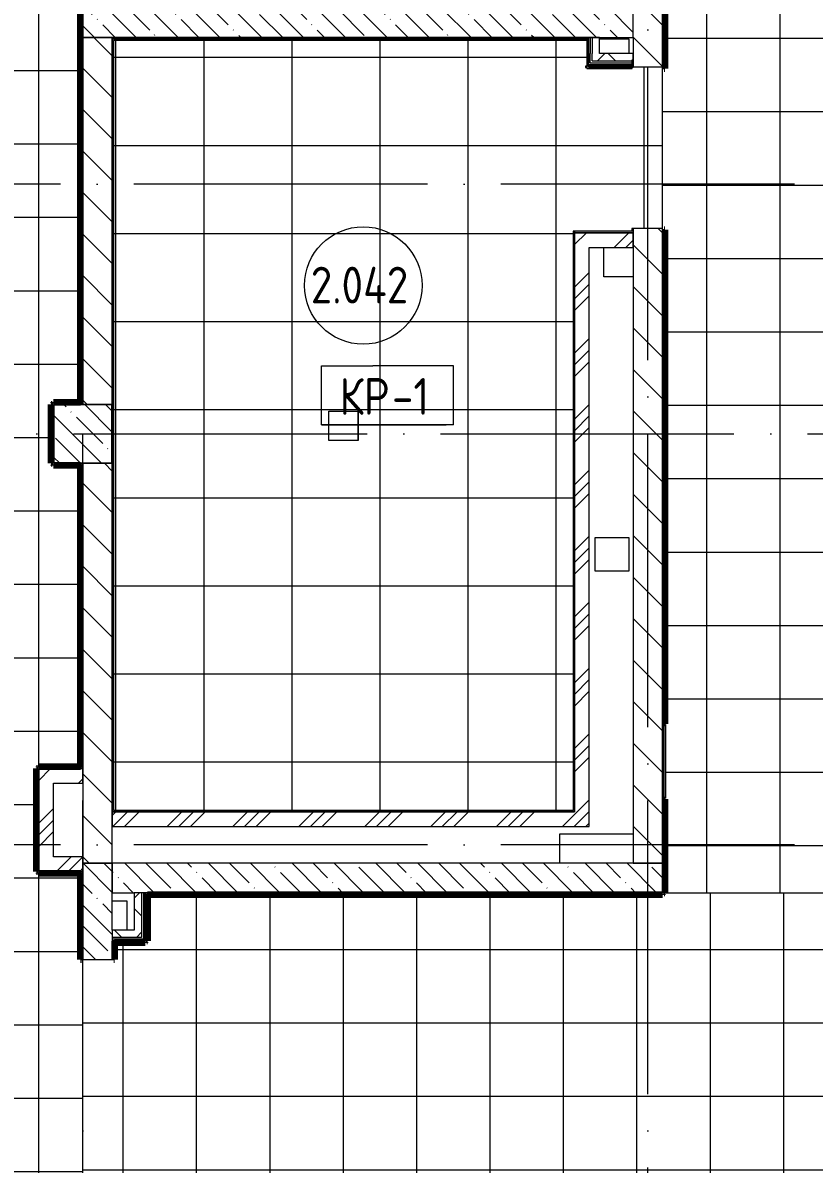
# Model space of a CAD drawing. Header units: millimetres. Extents: x 97 to 214665, y -4577 to 61202.
# Drawn here: x 193589 to 198981, y 10951 to 18725 of the extents above; entities that cross this region are included whole.
import ezdxf

# ---------------------------------------------------------------- set-up
doc = ezdxf.new("R2010")
doc.units = ezdxf.units.MM
doc.linetypes.add('ADSK_Линия сетки', pattern=[2500, 2000, -250, 0, -250])
for name, color, linetype, lineweight in [('A-AREA-____-IDEN', 2, 'Continuous', 20), ('A-FLOR-____-IDEN', 11, 'Continuous', 20), ('A-FLOR-____-OTLN', 192, 'Continuous', 9), ('A-FLOR-____-PATT', 8, 'Continuous', 9), ('A-WALL-____-MCUT', 113, 'Continuous', 9), ('A-WALL-____-PATT', 111, 'Continuous', 9), ('A-WALL-FNSH-MCUT', 113, 'Continuous', 9), ('I-WALL-____-OTLN', 2, 'Continuous', 9), ('S-COLS-____-MCUT', 52, 'Continuous', 9), ('S-COLS-____-OTLN', 52, 'Continuous', 9), ('S-GRID-____-OTLN', 1, 'Continuous', 9)]:
    doc.layers.add(name, color=color, linetype=linetype, lineweight=lineweight)
doc.styles.add('GOST Common', font='GOST_Common.ttf', dxfattribs={"width": 0.9, "height": 250})
pattern_1 = [(135, (0, 0), (-141.42136, -141.42136), [])]
pattern_2 = [(135, (0, 0), (-142.5612, -142.5612), []), (135, (142.56, 0), (-142.5612, -142.5612), [252.016, -50.403, 3.353, -47.05])]
pattern_3 = [(45, (0, 0), (-224.5064, 224.5064), []), (45, (79.38, 0), (0, 449.0128), []), (45, (-79.38, 0), (0, 449.0128), [])]
pattern_4 = [(45, (0, 0), (-141.42136, 141.42136), []), (135, (0, 0), (-141.42136, -141.42136), [])]

# ---------------------------------------------------------------- blocks, each defined once
blk = doc.blocks.new('0083_СОШ675_АР_R22_rvt-1-О_АИ_ПП_4_200_Целиком')
at = {"layer": 'A-WALL-____-PATT', "lineweight": 5}
h = blk.add_hatch(dxfattribs=at)
h.set_pattern_fill('FP_8', color=10, style=0, pattern_type=2)
h.set_pattern_definition(pattern_1)
h.paths.add_polyline_path([(140450, 13000), (140450, 17325), (140250, 17325), (140250, 13000)])
h.paths.add_polyline_path([(140450, 18425), (140450, 20014), (140250, 20014), (140250, 18425), (140307, 18425)])
h.paths.add_polyline_path([(140450, 21114), (140450, 22114.2), (140250, 22114.2), (140250, 21114), (140307, 21114)])
h.paths.add_polyline_path([(140450, 23214.2), (140450, 24640), (140250, 24640), (140250, 23214.2), (140307, 23214.2)])
h = blk.add_hatch(dxfattribs=at)
h.set_pattern_fill('FP_31', color=10, style=0, pattern_type=2)
h.set_pattern_definition(pattern_2)
h.paths.add_polyline_path([(140250, 18625), (140250, 18825), (136500, 18825), (136500, 18625), (139823.9, 18625)])
h = blk.add_hatch(dxfattribs=at)
h.set_pattern_fill('FP_8', color=10, style=0, pattern_type=2)
h.set_pattern_definition(pattern_1)
h.paths.add_polyline_path([(136700, 13000), (136700, 15725), (136500, 15725), (136500, 13000)])
h.paths.add_polyline_path([(136700, 16125), (136700, 18625), (136500, 18625), (136500, 16125)])
h = blk.add_hatch(dxfattribs=at)
h.set_pattern_fill('FP_20', color=252, style=0, pattern_type=2)
h.set_pattern_definition(pattern_4)
h.paths.add_polyline_path([(140250, 18465), (140250, 18515), (139969.5, 18515), (139969.5, 18465)])
h = blk.add_hatch(dxfattribs=at)
h.set_pattern_fill('FP_15', color=10, style=0, pattern_type=2)
h.set_pattern_definition(pattern_3)
h.paths.add_polyline_path([(140250, 17195), (140250, 17295), (139855, 17295), (139855, 17290), (139850, 17290), (139850, 17195), (139950, 17195)])
h = blk.add_hatch(dxfattribs=at)
h.set_pattern_fill('FP_15', color=10, style=0, pattern_type=2)
h.set_pattern_definition(pattern_3)
h.paths.add_polyline_path([(139950, 13250), (139950, 17195), (139850, 17195), (139850, 13250)])
h = blk.add_hatch(dxfattribs=at)
h.set_pattern_fill('FP_15', color=10, style=0, pattern_type=2)
h.set_pattern_definition(pattern_3)
h.paths.add_polyline_path([(136300, 13045), (136300, 13645), (136200, 13645), (136200, 13045)])
h = blk.add_hatch(dxfattribs=at)
h.set_pattern_fill('FP_15', color=10, style=0, pattern_type=2)
h.set_pattern_definition(pattern_3)
h.paths.add_polyline_path([(136500.1, 13545), (136500.1, 13645), (136300, 13645), (136300, 13545), (136441.6, 13545)])
h = blk.add_hatch(dxfattribs=at)
h.set_pattern_fill('FP_15', color=10, style=0, pattern_type=2)
h.set_pattern_definition(pattern_3)
h.paths.add_polyline_path([(139850, 13250), (139850, 13350), (136700, 13350), (136700, 13250), (137408, 13250)])
h = blk.add_hatch(dxfattribs=at)
h.set_pattern_fill('FP_15', color=10, style=0, pattern_type=2)
h.set_pattern_definition(pattern_3)
h.paths.add_polyline_path([(136500.1, 12945), (136500.1, 13045), (136200, 13045), (136200, 12945), (136441.6, 12945)])
h = blk.add_hatch(dxfattribs=at)
h.set_pattern_fill('FP_31', color=10, style=0, pattern_type=2)
h.set_pattern_definition(pattern_2)
h.paths.add_polyline_path([(136500, 12345), (136700, 12345), (136700, 13000), (136500, 13000), (136500, 12919.8)])
h = blk.add_hatch(dxfattribs=at)
h.set_pattern_fill('FP_31', color=10, style=0, pattern_type=2)
h.set_pattern_definition(pattern_2)
h.paths.add_polyline_path([(140450, 12800), (140450, 13000), (136700, 13000), (136700, 12800), (137408, 12800)])
h = blk.add_hatch(dxfattribs=at)
h.set_pattern_fill('FP_20', color=252, style=0, pattern_type=2)
h.set_pattern_definition(pattern_4)
h.paths.add_polyline_path([(136900, 12495), (136900, 12800), (136850, 12800), (136850, 12495)])
h = blk.add_hatch(dxfattribs=at)
h.set_pattern_fill('FP_20', color=252, style=0, pattern_type=2)
h.set_pattern_definition(pattern_4)
h.paths.add_polyline_path([(136850, 12495), (136850, 12545), (136700, 12545), (136700, 12495)])
at = {"layer": 'S-COLS-____-OTLN', "lineweight": 5}
h = blk.add_hatch(dxfattribs=at)
h.set_pattern_fill('FP_31', color=256, style=0, pattern_type=2)
h.set_pattern_definition(pattern_2)
h.paths.add_polyline_path([(136500, 15725), (136700, 15725), (136700, 16125), (136300, 16125), (136300, 15725)])
at = {"layer": 'A-FLOR-____-OTLN', "color": 90}
for p, q in [((140020, 18515), (140020, 18615)), ((140020, 18615), (140220, 18615)), ((140220, 18615), (140220, 18515)), ((140050, 16995), (140050, 17195)), ((140250, 16995), (140050, 16995)), ((138175, 16079.1), (138374, 16079.1)), ((138374, 16079.1), (138374, 15880)), ((139990, 14990), (139990, 15220)), ((139990, 15220), (140220, 15220)), ((140220, 15220), (140220, 14990)), ((140220, 14990), (139990, 14990)), ((136300.1, 13045), (136300.1, 13545)), ((139750, 13000), (139750, 13200)), ((139750, 13200), (140250, 13200)), ((136700, 12745.1), (136800, 12745.1)), ((136800, 12745.1), (136800, 12545.1)), ((136800, 12545.1), (136700, 12545.1))]:
    blk.add_line(p, q, dxfattribs=at)
at = {"layer": 'A-WALL-____-MCUT', "color": 50, "lineweight": 13}
for p, q in [((140450, 18425), (140450, 20014)), ((136500, 18825), (136500, 18625)), ((136700, 18625), (136500, 18625)), ((136500, 18625), (136500, 16125)), ((136500, 18625), (140250, 18625)), ((136700, 16125), (136700, 18625)), ((140019.5, 18625), (139969.5, 18625)), ((139969.5, 18625), (139969.5, 18515)), ((140019.5, 18515), (140019.5, 18625)), ((140250, 18625), (140250, 18425)), ((139969.5, 18465), (139969.5, 18515)), ((140250, 18515), (140019.5, 18515)), ((140250, 18465), (140250, 18515)), ((139969.5, 18465), (140250, 18465)), ((140250, 18425), (140450, 18425)), ((139850, 17290), (139850, 17195)), ((140250, 17295), (139855, 17295)), ((140250, 17325), (140250, 13000)), ((140450, 17325), (140250, 17325)), ((140250, 17195), (140250, 17295)), ((140450, 13000), (140450, 17325)), ((139850, 17195), (139850, 13350)), ((139950, 13250), (139950, 17195)), ((139950, 17195), (140250, 17195)), ((136500, 15725), (136500, 13000)), ((136700, 13000), (136700, 15725)), ((136300, 13645), (136200, 13645)), ((136200, 13645), (136200, 13045)), ((136500.1, 13645), (136300, 13645)), ((136500.1, 13545), (136500.1, 13645)), ((136300, 13045), (136300, 13545)), ((136300, 13545), (136500.1, 13545)), ((139850, 13350), (136700, 13350)), ((136700, 13350), (136700, 13250)), ((136700, 13250), (139850, 13250)), ((139850, 13250), (139950, 13250)), ((136200, 13045), (136200, 12945)), ((136500.1, 13045), (136300, 13045)), ((136500, 13000), (136700, 13000)), ((136700, 13000), (136500, 13000)), ((136500, 13000), (136500, 12345)), ((136500.1, 12945), (136500.1, 13045)), ((136700, 12545), (136700, 13000)), ((140450, 13000), (136700, 13000)), ((136700, 13000), (136700, 12800)), ((140250, 13000), (140450, 13000)), ((140450, 12800), (140450, 13000)), ((136200, 12945), (136500.1, 12945)), ((136700, 12800), (136850, 12800)), ((136850, 12800), (136850, 12545)), ((136912.5, 12800), (136900, 12800)), ((136900, 12800), (136900, 12495)), ((136925, 12800), (136912.5, 12800)), ((136925, 12800), (140450, 12800)), ((136850, 12545), (136700, 12545)), ((136850, 12495), (136700, 12495)), ((136700, 12495), (136700, 12482.5)), ((136700, 12482.5), (136700, 12470)), ((136700, 12345), (136700, 12470)), ((136900, 12495), (136850, 12495)), ((136500, 12345), (136700, 12345))]:
    blk.add_line(p, q, dxfattribs=at)
at = {"layer": 'A-WALL-____-MCUT', "color": 10, "lineweight": 5}
for p, q in [((140250, 18625), (140250, 18825)), ((139957, 18625), (139957, 18515)), ((139957, 18465), (139957, 18515)), ((139957, 18452.5), (139957, 18465)), ((139957, 18452.5), (140250, 18452.5)), ((136500, 16125), (136700, 16125)), ((136700, 15725), (136500, 15725)), ((136900, 12800), (136850, 12800)), ((136912.5, 12800), (136912.5, 12482.5)), ((136700, 12545), (136700, 12495)), ((136850, 12482.5), (136700, 12482.5)), ((136900, 12482.5), (136850, 12482.5)), ((136912.5, 12482.5), (136900, 12482.5))]:
    blk.add_line(p, q, dxfattribs=at)
at = {"layer": 'A-WALL-____-MCUT', "color": 130, "lineweight": 25}
for p, q in [((139944.5, 18440), (139944.5, 18425)), ((139944.5, 18440), (140250, 18440)), ((140250, 18425), (140250, 18440)), ((139944.5, 18425), (140250, 18425))]:
    blk.add_line(p, q, dxfattribs=at)
at = {"layer": 'A-WALL-FNSH-MCUT', "color": 90}
for p, q in [((139957, 18625), (139944.5, 18625)), ((139944.5, 18625), (139944.5, 18615)), ((139944.5, 18605), (139944.5, 18515)), ((139969.5, 18625), (139957, 18625)), ((139944.5, 18515), (139944.5, 18465)), ((139944.5, 18465), (139944.5, 18452.5)), ((139944.5, 18452.5), (139944.5, 18440)), ((140250, 18452.5), (140250, 18465)), ((140250, 18440), (140250, 18452.5)), ((136925, 12470), (136925, 12800)), ((136700, 12470), (136850, 12470)), ((136850, 12470), (136900, 12470)), ((136900, 12470), (136912.5, 12470)), ((136912.5, 12470), (136925, 12470))]:
    blk.add_line(p, q, dxfattribs=at)
at = {"layer": 'S-COLS-____-MCUT', "color": 130, "lineweight": 25}
for p, q in [((136500, 16125), (136300, 16125)), ((136300, 16125), (136300, 15725)), ((136700, 15725), (136700, 16125)), ((136300, 15725), (136500, 15725))]:
    blk.add_line(p, q, dxfattribs=at)
at = {"layer": 'S-COLS-____-OTLN', "color": 90}
for p, q in [((136700, 16125), (136500, 16125)), ((136500, 15725), (136700, 15725))]:
    blk.add_line(p, q, dxfattribs=at)
blk = doc.blocks.new('BSC_Колонна _Прямоугольная - ПР-1_Профиль торцевой для плитки-3477160-О_АИ_ПП_4_200_Целиком')
at = {"layer": 'S-COLS-____-MCUT'}
for p, q in [((5, 5), (-5, 5)), ((-5, 5), (-5, -5)), ((5, -5), (5, 5)), ((-5, -5), (5, -5))]:
    blk.add_line(p, q, dxfattribs=at)
blk = doc.blocks.new('ADSK_Марка_Перекрытие - Типоразмер_ADSK_Марка-158127-О_АИ_ПП_4_200_Целиком')
at = {"layer": 'A-FLOR-____-IDEN'}
for p, q in [((-4.5, 4), (-1, 4)), ((-4.5, 0), (-4.5, 4)), ((4.5, 4), (-1, 4)), ((4.5, 0), (4.5, 4)), ((4.5, 0), (-4.5, 0)), ((-4.5, 0), (4, 0))]:
    blk.add_line(p, q, dxfattribs=at)
blk = doc.blocks.new('ADSK_Марка_Помещение_ОдноЗначение - Номер-159740-О_АИ_ПП_4_200_Целиком')
at = {"layer": 'A-AREA-____-IDEN'}
blk.add_circle((0, 0), 4, dxfattribs=at)

msp = doc.modelspace()

# ---------------------------------------------------------------- hatches: boundary and pattern name
at = {"layer": 'A-FLOR-____-PATT'}
h = msp.add_hatch(dxfattribs=at)
h.set_pattern_fill('FP_209', color=256, style=0, pattern_type=2)
h.set_pattern_definition([(0, (178198.1, 22900), (0, 500), []), (90, (178198.1, 22900), (-500, 3e-14), [])])
h.paths.add_polyline_path([(193298.098584, 10225), (193298.115584, 10225.000586), (192973.37606, 10225)])
h.paths.add_polyline_path([(185898.062836, 10225), (185898.115584, 10225.000586), (183309.843938, 10225)])
h.paths.add_polyline_path([(179289.177231, 10225), (179289.177231, 10434.956298), (178498.114412, 10434.956298), (178498.114412, 10424.999417), (178898.09249, 10424.999414), (178898.114412, 10431.956298), (179286.177231, 10431.956298), (179286.185272, 10225)])
h.paths.add_polyline_path([(179304.177231, 10225), (182198.115584, 10225), (182198.115584, 10240), (182533.478808, 10240), (182533.478808, 10429.898442), (182538.478808, 10429.898442), (182538.478808, 10434.999414), (182548.478808, 10434.999414), (182549.224522, 10439.999414), (182948.478808, 10439.999414), (182948.478808, 10434.999414), (182958.478808, 10434.999414), (182958.478808, 10424.999414), (182963.478808, 10424.999414), (182963.478808, 10240.000586), (189783.478808, 10240.000586), (189783.478808, 10429.898442), (189788.478808, 10429.898442), (189788.478808, 10435.000586), (189798.478808, 10435.000586), (189799.22461, 10440.000586), (190198.478808, 10440.000586), (190198.478808, 10435.000586), (190208.478808, 10435.000586), (190208.478808, 10429.898442), (190213.478808, 10429.898442), (190213.478808, 10240.000586), (193583.170911, 10240.000586), (193583.170911, 10429.898442), (193588.170911, 10429.898442), (193588.170911, 10435.000586), (193598.170911, 10435.000586), (193598.170911, 10440.000586), (193983.170911, 10440.000586), (193983.170911, 10645), (193998.09249, 10645), (193998.09249, 12345), (193983.170911, 12345), (193983.170911, 12930.000586), (193698.114412, 12930.000586), (193697.736004, 12935.000586), (193688.114412, 12935.000586), (193688.114412, 12945.000586), (193683.114412, 12945.000586), (193683.114412, 13645.000586), (193688.114412, 13645.000586), (193688.114412, 13655.000586), (193698.114412, 13655.000586), (193698.835408, 13660.000586), (193983.114412, 13660.000586), (193983.114412, 15710), (193798.114412, 15710), (193797.611854, 15715), (193788.114412, 15715), (193788.114412, 15724.999414), (193783.114412, 15724.999414), (193783.114412, 16124.999414), (193788.114412, 16125), (193788.114412, 16135), (193798.114412, 16135), (193799.127127, 16140), (193983.114412, 16140), (193983.114412, 19010), (193798.114412, 19010), (193798.09249, 19015), (193788.114412, 19015), (193788.114412, 19024.999998), (193783.114412, 19024.999998), (193783.114412, 19424.999414), (193788.114412, 19425), (193788.114412, 19435), (193798.114412, 19435), (193799.0926, 19440), (193983.114412, 19440), (193983.114412, 22410), (193798.114412, 22410), (193798.09249, 22415), (193788.114412, 22415), (193788.114412, 22425), (193783.114412, 22425), (193783.114412, 22690), (192653.114412, 22690), (192653.114412, 22415.999414), (192648.114412, 22415.999414), (192648.114412, 22405.999414), (192638.114412, 22405.999414), (192638.114412, 22400.999414), (190013.114412, 22400.999414), (190013.114412, 22360.499414), (189998.114412, 22360.499414), (189998.114412, 19480.499414), (190013.114412, 19480.499414), (190013.114412, 19439.999414), (190198.09249, 19439.999414), (190198.114412, 19434.999414), (190208.09249, 19434.999414), (190208.09249, 19424.999414), (190213.09249, 19424.999416), (190213.09249, 19024.999416), (190208.09249, 19024.999416), (190208.09249, 19014.999414), (190198.09249, 19014.999414), (190197.058121, 19009.999414), (190013.09249, 19009.999414), (190013.09249, 19014.999414), (189998.114412, 19014.999414), (189998.804032, 16135), (190063.09249, 16135), (190063.09249, 16139.999414), (190198.09249, 16139.999414), (190198.114412, 16134.999414), (190208.09249, 16134.999414), (190208.09249, 16124.999414), (190213.09249, 16124.999414), (190213.09249, 15724.999414), (190208.09249, 15724.999414), (190208.09249, 15714.999414), (190198.09249, 15714.999414), (190196.960415, 15709.999414), (189798.09249, 15709.999414), (189798.09249, 15714.999414), (189788.09249, 15714.999414), (189788.09249, 15724.999414), (189783.09249, 15724.999414), (189783.09249, 15910), (189788.09249, 15910), (189788.09249, 15925), (182958.09249, 15925), (182958.09249, 15860), (182963.09249, 15860), (182963.09249, 15724.999414), (182958.09249, 15724.999414), (182958.09249, 15714.999414), (182948.09249, 15714.999414), (182946.960415, 15709.999414), (182548.09249, 15709.999414), (182548.09249, 15714.999414), (182538.09249, 15714.999414), (182538.09249, 15724.999414), (182533.09249, 15724.999414), (182533.09249, 15910), (182538.09249, 15910), (182538.09249, 15925), (178908.09249, 15925), (178908.09249, 15860), (178913.09249, 15860), (178913.09249, 15724.999414), (178908.09249, 15724.999414), (178908.09249, 15714.999414), (178898.09249, 15714.999414), (178896.960477, 15709.999414), (178498.092552, 15709.999414), (178498.09249, 15714.999414), (178488.09249, 15714.999414), (178488.09249, 15724.999415), (178483.09249, 15724.999415), (178483.09249, 16124.999414), (178488.09249, 16124.999414), (178488.09249, 16134.999414), (178498.09249, 16134.999414), (178499.127086, 16139.999414), (178683.09249, 16139.999414), (178683.09249, 16134.999414), (178698.09249, 16134.999414), (178697.424681, 19014.999414), (178633.09249, 19014.999414), (178633.09249, 19009.999414), (178498.09249, 19009.999414), (178498.09249, 19014.999414), (178488.09249, 19014.999414), (178488.09249, 19024.999414), (178483.09249, 19025.888303), (178483.09249, 19424.999414), (178488.09249, 19425.894872), (178488.09249, 19435), (178498.09249, 19435), (178499.092639, 19440), (178683.09249, 19440), (178683.09249, 19435), (178698.09249, 19435), (178697.447711, 22415), (178633.09249, 22415), (178633.09249, 22410), (178498.09249, 22410), (178498.09249, 22415), (178488.09249, 22415), (178488.09249, 22425), (178483.09249, 22424.999414), (178483.09249, 22824.999414), (178488.09249, 22824.999414), (178488.09249, 22834.999414), (178498.09249, 22834.999414), (178498.114412, 22839.999414), (178898.09249, 22839.999414), (178898.114412, 22834.999414), (178908.09249, 22834.999414), (178908.09249, 22824.999414), (178913.09249, 22824.999414), (178913.09249, 22690), (178908.09249, 22690), (178908.09249, 22625), (182548.09249, 22625), (182548.09249, 22690), (182533.09249, 22690), (182533.09249, 22824.999414), (182538.09249, 22824.999414), (182538.09249, 22834.999414), (182548.09249, 22834.999414), (182548.114412, 22839.999414), (182948.09249, 22839.999414), (182948.114412, 22834.999414), (182958.09249, 22834.999414), (182958.09249, 22824.999414), (182963.09249, 22824.999414), (182963.09249, 22640), (182958.09249, 22640), (182958.09249, 22625), (189798.09249, 22625), (189798.09249, 22690), (189783.09249, 22690), (189783.09249, 22824.999414), (189788.09249, 22824.999414), (189788.09249, 22834.999414), (189798.09249, 22834.999414), (189798.114412, 22839.999414), (193983.114412, 22839.999414), (193983.114412, 24894.999414), (193998.114412, 24894.999414), (193998.114412, 27094.999414), (193983.114412, 27094.999414), (193983.114412, 28110.000984), (193798.09249, 28110.000984), (193798.09249, 28097.999812), (193693.09249, 28097.999812), (193693.09249, 27360.499812), (193653.09249, 27360.499812), (193653.09249, 28097.999812), (191938.09249, 28097.999812), (191938.09249, 27360.499812), (191898.09249, 27360.499812), (191898.09249, 28097.999812), (188448.09249, 28097.999812), (188448.09249, 28110.000984), (187948.09249, 28110.000984), (187948.09249, 28104.999812), (182463.09249, 28104.999812), (182463.09249, 28060.000984), (182470.114412, 28060.000984), (182470.114412, 27850.000984), (182465.114412, 27850.000984), (182465.114412, 27840.000984), (182455.114412, 27840.000984), (182455.114412, 27835.000984), (181941.09249, 27835.000984), (181941.09249, 27840.000984), (181931.09249, 27840.000984), (181931.09249, 27850.000984), (181926.09249, 27850.71925), (181926.09249, 28109.999414), (181931.09249, 28109.999414), (181931.09249, 28124.999414), (177521.09249, 28125), (177521.09249, 28109.999414), (176198.114412, 28109.999414), (176198.09249, 28114.999414), (176188.114412, 28114.999414), (176188.114412, 28124.999414), (176183.114412, 28124.999414), (176183.114412, 35559.999414), (175093.09249, 35559.999414), (175093.09249, 35574.999414), (172993.09249, 35575), (172993.09249, 35559.999414), (171348.09249, 35559.999414), (171348.114412, 32740), (171748.09249, 32740), (171748.114412, 32735), (171758.09249, 32735), (171758.09249, 32725), (171763.09249, 32725), (171763.09249, 32324.999414), (171758.09249, 32324.999414), (171758.09249, 32314.999414), (171748.09249, 32314.999414), (171748.09249, 32309.999414), (171348.09249, 32309.999414), (171349.179447, 28655), (172928.114412, 28655), (172928.114412, 28650), (172943.114412, 28650), (172943.114412, 27599.999414), (172928.114412, 27599.999414), (172928.114412, 27594.999414), (172935.614412, 27594.999414), (172935.614412, 27579.999414), (171348.09249, 27579.999414), (171348.114412, 22840), (171748.09249, 22840), (171748.114412, 22835), (171758.09249, 22835), (171758.09249, 22825), (171763.09249, 22824.999414), (171763.09249, 22424.999414), (171758.09249, 22424.999414), (171758.09249, 22414.999414), (171748.09249, 22414.999414), (171748.09249, 22409.999414), (171348.09249, 22409.999414), (171348.09249, 19439.999414), (171748.09249, 19439.999414), (171748.114412, 19434.999414), (171758.09249, 19434.999414), (171758.09249, 19424.999414), (171763.09249, 19424.110525), (171763.09249, 19024.999414), (171758.09249, 19024.999414), (171758.09249, 19014.999414), (171748.09249, 19014.999414), (171748.09249, 19009.999414), (171563.114998, 19009.999414), (171563.114998, 16139.999414), (171753.114998, 16139.999414), (171753.114998, 16134.999414), (171758.09249, 16134.999414), (171758.09249, 16124.999414), (171763.09249, 16124.999414), (171763.09249, 15724.999999), (171758.09249, 15724.999999), (171758.09249, 15715), (171748.09249, 15715), (171748.09249, 15710), (171563.114998, 15710), (171563.114998, 10440.000586), (171748.177231, 10440.000586), (171748.177231, 10424.999413), (171753.137506, 10425.000586), (171753.137506, 10429.962841), (171763.177231, 10429.962841), (171763.177231, 10240.000586), (175093.177231, 10240.000586), (175093.177231, 10427.956298), (175098.177231, 10427.956298), (175098.177231, 10442.956298), (175464.177231, 10442.956298), (175464.177231, 10437.956298), (175474.177231, 10437.956298), (175474.177231, 10427.956298), (175479.177231, 10427.956298), (175479.177231, 10240), (178483.114412, 10240), (178483.114412, 10434.956298), (178488.114412, 10434.956298), (178488.114412, 10449.956298), (182198.115584, 10449.956298), (182198.115584, 10434.956298), (179304.177231, 10434.675421), (179304.177231, 10225.125)])
h.paths.add_polyline_path([(175464.177231, 10225), (175464.177231, 10427.956298), (175108.177231, 10427.956298), (175108.177231, 10225.000586), (175111.177231, 10225.000586), (175111.177231, 10424.956298), (175461.177231, 10424.956298), (175461.177231, 10225)])
h.paths.add_polyline_path([(193602.753943, 10225.000586), (193602.753943, 10424.956298), (193598.170911, 10424.687136), (193598.170911, 10225.000586)])
h.paths.add_polyline_path([(190198.114412, 10225.000586), (190198.478808, 10225.022689), (190198.114412, 10235.000586)])
h.paths.add_polyline_path([(166186.092491, 19224.940333), (166189.092491, 19225), (166189.092491, 19462), (166186.092491, 19462), (166186.092491, 19225)])
h.paths.add_polyline_path([(166204.092491, 19239.940333), (170883.114412, 19239.940333), (170883.114412, 19429.940333), (170888.114412, 19429.940333), (170888.114412, 19434.999414), (170898.114412, 19434.999414), (170898.114412, 19439.999414), (171298.114412, 19439.999414), (171298.114412, 22110), (170498.114412, 22110), (170498.114412, 22115), (170488.114412, 22115), (170488.114412, 22125), (170483.114412, 22125.09375), (170483.114412, 22825), (170488.114412, 22825.474684), (170488.114412, 22835), (170498.114412, 22835), (170498.114412, 22840), (171298.114412, 22840), (171298.114412, 27579.999414), (170473.114705, 27579.999414), (170473.114705, 27594.999414), (170468.114705, 27594.999414), (170468.114705, 28655), (171298.114412, 28655), (171298.114412, 31979.999414), (170498.114412, 31979.999414), (170498.054711, 31984.999414), (170488.114412, 31984.999414), (170488.114412, 31994.999414), (170483.114412, 31995.625997), (170483.114412, 32725), (170488.114412, 32725), (170488.114412, 32735), (170498.114412, 32735), (170498.114412, 32740), (171298.114412, 32740), (171298.114412, 35559.999414), (165248.114412, 35559.999414), (165248.114412, 35574.999414), (163848.114412, 35575), (163848.114412, 35559.999414), (162413.114998, 35559.999414), (162413.114998, 34914.967838), (162398.114998, 34914.967838), (162398.114998, 33274.967838), (162413.114998, 33274.967838), (162413.114998, 32740), (162598.114412, 32740), (162598.114412, 32735), (162608.114412, 32735), (162608.114412, 32725), (162613.114412, 32724.999414), (162613.114412, 32324.999414), (162608.114412, 32324.582278), (162608.114412, 32314.999414), (162598.114412, 32314.999414), (162597.32491, 32309.999414), (162413.114998, 32309.999414), (162413.114998, 28539.999414), (162598.114412, 28539.999414), (162598.114998, 28534.999414), (162608.114998, 28534.999414), (162608.114998, 28524.999414), (162613.114998, 28524.999414), (162613.114998, 28125.059667), (162608.116504, 28124.999414), (162608.114998, 28115.059667), (162598.114998, 28115.059667), (162598.114412, 28110.059667), (162413.114998, 28110.059667), (162413.114998, 27280.059667), (163018.114998, 27280.059667), (163018.114998, 27275.059667), (163028.114998, 27275.059667), (163028.114998, 27265.059667), (163033.114998, 27265.059667), (163033.114998, 26105.059667), (163028.114998, 26105.059667), (163028.114998, 26095.059667), (163018.114998, 26095.059667), (163018.114998, 26090.059667), (162413.380753, 26090.059667), (162413.380753, 23215), (162605.114998, 23215), (162605.114998, 23210), (162615.114998, 23210), (162615.114998, 23200), (162620.114998, 23198.955668), (162620.114998, 22424.999414), (162615.114998, 22424.999414), (162615.114998, 22414.999414), (162605.114998, 22414.999414), (162605.114998, 22409.999414), (162413.114998, 22409.999414), (162413.114998, 19725), (162598.09249, 19725), (162598.09249, 19446.999414), (162953.114412, 19446.999414), (162953.114412, 19441.999414), (162968.114412, 19441.999414), (162968.114412, 19240), (165791.09249, 19240), (165791.09249, 19462), (165796.09249, 19462), (165796.09249, 19472), (165806.09249, 19472), (165806.09249, 19477), (166189.092491, 19477), (166189.092491, 19472), (166199.092491, 19472), (166199.092491, 19462), (166204.092491, 19462), (166204.092491, 19399.33127)])
h.paths.add_polyline_path([(190008.114412, 22415.999414), (190198.09249, 22415.999414), (190198.09249, 22424.999414), (189998.114412, 22424.999414), (189998.714346, 22415.999414)])
h.paths.add_polyline_path([(162598.114412, 22424.999414), (162605.114998, 22424.999414), (162605.114998, 22824.999414), (162598.114412, 22824.999414), (162598.114412, 22432)])
h.paths.add_polyline_path([(162398.346091, 23200), (162398.380753, 23200), (162398.114998, 23200)])
h = msp.add_hatch(dxfattribs=at)
h.set_pattern_fill('FP_216', color=256, style=0, pattern_type=2)
h.set_pattern_definition([(270, (205248.1, 13620), (500, 3e-14), []), (0, (205248.1, 13620), (0, 500), [])])
h.paths.add_polyline_path([(197963.114412, 12800.000586), (202533.114412, 12800.000586), (202533.114412, 18389.999414), (202548.114412, 18389.999414), (202548.114412, 19689.999414), (202533.114412, 19689.999414), (202533.114412, 20044.999414), (202548.114412, 20044.999414), (202548.114412, 21294.999414), (202533.114412, 21294.999414), (202533.114412, 22789.999414), (202548.114412, 22789.999414), (202547.927246, 24039.999414), (202533.114412, 24039.999414), (202533.09249, 24640), (197963.114412, 24640), (197963.114412, 23214.166393), (197948.114412, 23214.166393), (197948.114412, 23179.166194), (197748.114412, 23179.166194), (197748.114412, 22229.166194), (197948.114412, 22229.166194), (197948.114412, 22114.166393), (197963.114412, 22114.166393), (197963.114412, 21113.999463), (197948.114412, 21113.999393), (197948.114412, 20013.999393), (197963.114412, 20013.999393), (197963.114412, 18415.000586), (197948.114412, 18415.000586), (197948.114412, 17315.000586), (197963.114412, 17315.000586), (197963.114412, 13944.478657), (197968.114412, 13944.478657), (197968.114412, 13442.828657), (197963.114412, 13442.828657), (197963.114412, 13000)])
h = msp.add_hatch(dxfattribs=at)
h.set_pattern_fill('FP_176', color=256, style=0, pattern_type=2)
h.set_pattern_definition([(0, (196023.1, 16090), (0, 600), []), (90, (196023.1, 16090), (-600, 4e-14), [])])
h.paths.add_polyline_path([(197338.091904, 13360.000586), (197338.09249, 17304.988223), (197738.153329, 17304.988223), (197738.153329, 17325.000216), (197948.114412, 17325.000216), (197948.114412, 18425), (197740.114412, 18425), (197740.114412, 18415.000586), (197432.654765, 18415.000586), (197432.654765, 18420.000586), (197422.716001, 18420.000586), (197422.716001, 18430.000586), (197432.654765, 18430.000586), (197432.654765, 18605.000586), (194208.114412, 18605.000586), (194208.114412, 13360.000586), (194906.082484, 13360.000586)])
h.paths.add_polyline_path([(195673.09249, 15879.999414), (195673.09249, 16079.999414), (195873.09249, 16079.999414), (195873.09249, 15879.999414)])
h = msp.add_hatch(dxfattribs=at)
h.set_pattern_fill('FP_217', color=256, style=0, pattern_type=2)
h.set_pattern_definition([(0, (198273.1, 6412.5), (0, 500), []), (90, (198273.1, 6412.5), (-500, 3e-14), [])])
h.paths.add_polyline_path([(201670.554969, 40.000586), (202148.09249, 40.000586), (202148.09249, 225), (202153.09249, 225.000586), (202153.74067, 235.000586), (202163.09249, 235.000586), (202163.09249, 240.000586), (202533.09249, 240.000586), (202533.09249, 774.999), (202548.09249, 774.999185), (202548.09249, 11825), (202533.09249, 11825), (202533.09249, 12800), (197958.114412, 12800), (197958.114412, 12790.000586), (197948.114412, 12790.000586), (197948.114412, 12785.000586), (194438.114412, 12785.000586), (194438.114412, 12472.869184), (194433.114412, 12472.869184), (194433.114412, 12462.869184), (194423.114412, 12462.869184), (194422.905878, 12457.869184), (194213.114412, 12457.869184), (194213.114412, 12345), (193998.09249, 12344.983559), (193998.170911, 10645), (194213.114412, 10645), (194213.114412, 10440.001172), (197948.114412, 10440.001172), (197948.114412, 10435.001172), (197958.114412, 10435.001172), (197958.114412, 10425.001172), (197963.114412, 10424.940931), (197963.114412, 8750), (197748.114412, 8749.741161), (197748.114412, 7110), (197963.114412, 7110), (197963.114412, 240.000586), (198353.09249, 240.000586), (198353.09249, 235.000586), (198363.09249, 235.000586), (198363.09249, 225.000586), (198368.09249, 225), (198368.09249, 40.000586), (200704.201756, 40.000586)])
h.paths.add_polyline_path([(202538.09249, 3274.999), (202533.09249, 3274.999448), (202533.09249, 9325), (202548.09249, 9325), (202548.09249, 3274.999448)])
at = {"layer": 'A-WALL-____-PATT'}
h = msp.add_hatch(color=7, dxfattribs=at)
h.paths.add_polyline_path([(197958.114412, 12800.000586), (197958.114412, 13437.828657), (197953.114412, 13437.828657), (197953.114412, 13447.828657), (197958.114412, 13447.828657), (197958.114412, 13939.478657), (197953.114412, 13939.478657), (197953.114412, 13949.478657), (197958.114412, 13949.478657), (197958.114412, 17315.000586), (197948.114412, 17315.000586), (197948.114412, 12800.000586), (197953.114412, 12800.000586)])
h.paths.add_polyline_path([(197958.114412, 18415.000586), (197958.114412, 19813.999393), (197948.114412, 19813.999393), (197948.114412, 18415.000586)])
for points in [[(193998.114412, 16125), (193998.114412, 19015), (193988.114412, 19015), (193988.114412, 16125)], [(197442.654765, 18615.000586), (197442.654765, 18625.000586), (194198.114412, 18625.000586), (194198.114412, 18615.000586), (197432.654765, 18615.000586)], [(194208.114412, 13350.000586), (194208.114412, 18615.000586), (194198.114412, 18615.000586), (194198.114412, 13350.000586)], [(197432.654765, 18415.000586), (197442.654765, 18415.000586), (197442.654765, 18605.000586), (197432.654765, 18605.000586), (197432.654765, 18420.000586)], [(197740.114412, 18415.000586), (197740.114412, 18425.000586), (197442.654765, 18425.000586), (197442.654765, 18415.000586)], [(197738.153329, 17294.988223), (197738.153329, 17304.988223), (197338.09249, 17304.988223), (197338.09249, 17294.988223), (197343.09249, 17294.988223), (197343.09249, 17299.988223), (197353.09249, 17299.988223), (197353.09249, 17294.988223)], [(197348.09249, 13350.000586), (197348.079784, 17289.988223), (197343.09249, 17289.988223), (197343.09249, 17294.988223), (197338.09249, 17294.988223), (197338.09249, 13350.000586)], [(193988.114412, 16125), (193988.114412, 16135), (193788.114412, 16135), (193788.114412, 16125), (193798.114412, 16125)], [(193798.114412, 15715), (193798.114412, 16125), (193788.114412, 16125), (193788.114412, 15715)], [(193988.114412, 15715), (193998.114412, 15715), (193998.114412, 15725), (193798.114412, 15725), (193798.114412, 15715)], [(193998.114412, 13645.000586), (193998.114412, 15715), (193988.114412, 15715), (193988.114412, 13645.000586)], [(193988.114412, 13645.000586), (193988.114412, 13655.000586), (193688.114412, 13655.000586), (193688.114412, 13645.000586), (193939.729272, 13645.000586)], [(193698.114412, 12935.000586), (193698.114412, 13645.000586), (193688.114412, 13645.000586), (193688.114412, 12935.000586)], [(197338.09249, 13350.000586), (197338.09249, 13360.000586), (194208.114412, 13360.000586), (194208.114412, 13350.000586), (194906.082484, 13350.000586)], [(193988.170911, 12935.000586), (193998.170911, 12935.000586), (193998.170911, 12945.000586), (193698.114412, 12945.000586), (193698.114412, 12935.000586), (193939.729272, 12935.000586)], [(197958.114412, 12790.000586), (197958.114412, 12800.000586), (194423.114412, 12800.000586), (194423.114412, 12790.000586), (194906.082484, 12790.000586)], [(194433.114412, 12472.869184), (194433.114412, 12790.000586), (194423.114412, 12790.000586), (194423.114412, 12472.869184)], [(194208.114412, 12462.869184), (194433.114412, 12462.869184), (194433.114412, 12472.869184), (194208.114412, 12472.869184)]]:
    msp.add_hatch(color=7, dxfattribs=at).paths.add_polyline_path(points)
h = msp.add_hatch(color=7, dxfattribs=at)
h.paths.add_polyline_path([(197748.153329, 17294.988223), (197748.153329, 17325.000216), (197738.153329, 17325.000216), (197738.153329, 17294.988223)])
h.paths.add_polyline_path([(197748.153329, 18425.000216), (197748.153329, 18470.000586), (197738.153329, 18470.000586), (197738.153329, 18425.000216)])
h = msp.add_hatch(color=7, dxfattribs=at)
h.paths.add_polyline_path([(193998.170911, 10425.000586), (193998.170911, 10645), (193988.170911, 10645), (193988.170911, 10425.000586)])
h.paths.add_polyline_path([(193988.170911, 12345), (193998.170911, 12345), (193998.170911, 12935.000586), (193988.170911, 12935.000586), (193988.170911, 12919.832057)])
h = msp.add_hatch(color=7, dxfattribs=at)
h.paths.add_polyline_path([(194208.114412, 10435.001172), (194208.114412, 10645), (194198.114412, 10645), (194198.114412, 10435.001172)])
h.paths.add_polyline_path([(194208.114412, 12345), (194208.114412, 12472.869184), (194198.114412, 12472.869184), (194198.114412, 12345)])

# ---------------------------------------------------------------- linework, layer by layer
at = {"layer": 'A-FLOR-____-OTLN'}
for p, q in [((197948.114412, 17325.000216), (197948.114412, 18415.000586)), ((195673.09249, 15879.999414), (195673.09249, 16079.999414)), ((195673.09249, 16079.999414), (195873.09249, 16079.999414)), ((195873.09249, 16079.999414), (195873.09249, 15879.999414)), ((195873.09249, 15879.999414), (195673.09249, 15879.999414)), ((197963.114412, 12800), (202533.09249, 12800)), ((193998.09249, 10645), (193998.09249, 12345))]:
    msp.add_line(p, q, dxfattribs=at)
at = {"layer": 'A-WALL-____-MCUT', "color": 7}
for p, q in [((197948.114412, 20013.999393), (197948.114412, 18415.000586)), ((197958.114412, 18415.000586), (197958.114412, 20013.999393)), ((193988.114412, 19015), (193988.114412, 16135)), ((193998.114412, 16125), (193998.114412, 19025)), ((197948.114412, 18415.000586), (197958.114412, 18415.000586)), ((197948.114412, 17315.000586), (197948.114412, 12800.000586)), ((197958.114412, 17315.000586), (197948.114412, 17315.000586)), ((197958.114412, 13949.478657), (197958.114412, 17315.000586)), ((193988.114412, 16135), (193788.114412, 16135)), ((193788.114412, 16135), (193788.114412, 15715)), ((193798.114412, 16125), (193998.114412, 16125)), ((193798.114412, 15725), (193798.114412, 16125)), ((193788.114412, 15715), (193988.114412, 15715)), ((193998.114412, 15725), (193798.114412, 15725)), ((193988.114412, 15715), (193988.114412, 13655.000586)), ((193998.114412, 13645.000586), (193998.114412, 15725)), ((197958.114412, 13447.828657), (197958.114412, 13939.478657)), ((193988.114412, 13655.000586), (193688.114412, 13655.000586)), ((193688.114412, 13655.000586), (193688.114412, 12935.000586)), ((193698.114412, 13645.000586), (193998.114412, 13645.000586)), ((193698.114412, 12945.000586), (193698.114412, 13645.000586)), ((197958.114412, 12790.000586), (197958.114412, 13437.828657)), ((193688.114412, 12935.000586), (193988.170911, 12935.000586)), ((193998.170911, 12945.000586), (193698.114412, 12945.000586)), ((193988.170911, 12935.000586), (193988.170911, 12345)), ((193998.170911, 12345), (193998.170911, 12945.000586)), ((197948.114412, 12800.000586), (194423.114412, 12800.000586)), ((194423.114412, 12800.000586), (194423.114412, 12472.869184)), ((194433.114412, 12790.000586), (197958.114412, 12790.000586)), ((194433.114412, 12462.869184), (194433.114412, 12790.000586)), ((194198.114412, 12472.869184), (194198.114412, 12345)), ((194423.114412, 12472.869184), (194198.114412, 12472.869184)), ((194208.114412, 12345), (194208.114412, 12462.869184)), ((194208.114412, 12462.869184), (194433.114412, 12462.869184)), ((193988.170911, 12345), (193998.170911, 12345)), ((194198.114412, 12345), (194208.114412, 12345))]:
    msp.add_line(p, q, dxfattribs=at)
at = {"layer": 'A-WALL-____-MCUT'}
msp.add_line((194208.114412, 18615.000586), (194198.114412, 18615.000586), dxfattribs=at)
at = {"layer": 'A-WALL-FNSH-MCUT', "color": 7}
for p, q in [((197442.654765, 18625.000586), (194198.114412, 18625.000586)), ((194198.114412, 18625.000586), (194198.114412, 13350.000586)), ((194208.114412, 13360.000586), (194208.114412, 18605.000586)), ((197432.654765, 18605.000586), (197432.654765, 18430.000586)), ((197442.654765, 18615.000586), (197442.654765, 18625.000586)), ((197442.654765, 18425.000586), (197442.654765, 18605.000586)), ((197738.153329, 18470.000586), (197738.153329, 18425.000216)), ((197748.153329, 18470.000586), (197738.153329, 18470.000586)), ((197748.153329, 18425.000216), (197748.153329, 18470.000586)), ((197432.654765, 18420.000586), (197432.654765, 18415.000586)), ((197432.654765, 18415.000586), (197740.114412, 18415.000586)), ((197740.114412, 18425.000586), (197442.654765, 18425.000586)), ((197738.153329, 18425.000216), (197748.153329, 18425.000216)), ((197740.114412, 18415.000586), (197740.114412, 18425.000586)), ((197738.153329, 17304.988223), (197338.09249, 17304.988223)), ((197338.09249, 17304.988223), (197338.09249, 13360.000586)), ((197348.09249, 13350.000586), (197348.09249, 17289.988223)), ((197353.09249, 17294.988223), (197748.153329, 17294.988223)), ((197738.153329, 17325.000216), (197738.153329, 17304.988223)), ((197748.153329, 17325.000216), (197738.153329, 17325.000216)), ((197748.153329, 17294.988223), (197748.153329, 17325.000216)), ((194198.114412, 13350.000586), (197348.09249, 13350.000586)), ((197338.09249, 13360.000586), (194208.114412, 13360.000586))]:
    msp.add_line(p, q, dxfattribs=at)
at = {"layer": 'I-WALL-____-OTLN', "color": 5, "lineweight": 90}
for p, q in [((197963.114412, 20013.999393), (197963.114412, 18415.000586)), ((193983.114412, 16140), (193983.114412, 19010)), ((197958.114412, 18415.000586), (197963.114412, 18415.000586)), ((197963.114412, 17315.000586), (197958.114412, 17315.000586)), ((197963.114412, 17315.000586), (197963.114412, 13949.478657)), ((193783.114412, 15725), (193783.114412, 16125)), ((193788.114412, 16125), (193783.114412, 16125)), ((193798.114412, 16140), (193983.114412, 16140)), ((193798.114412, 16140), (193798.114412, 16135)), ((193783.114412, 15725), (193788.114412, 15725)), ((193798.114412, 15715), (193798.114412, 15710)), ((193983.114412, 15710), (193798.114412, 15710)), ((193983.114412, 13660.000586), (193983.114412, 15710)), ((193683.114412, 12945.000586), (193683.114412, 13645.000586)), ((193688.114412, 13645.000586), (193683.114412, 13645.000586)), ((193698.114412, 13660.000586), (193983.114412, 13660.000586)), ((193698.114412, 13660.000586), (193698.114412, 13655.000586)), ((197963.114412, 13437.828657), (197963.114412, 12800.000586)), ((193683.114412, 12945.000586), (193688.114412, 12945.000586)), ((193698.114412, 12935.000586), (193698.114412, 12930.000586)), ((193983.170911, 12930.000586), (193698.114412, 12930.000586)), ((193983.170911, 12345), (193983.170911, 12930.000586)), ((197948.114412, 12785.000586), (194438.114412, 12785.000586)), ((194438.114412, 12785.000586), (194438.114412, 12472.869184)), ((197948.114412, 12785.000586), (197948.114412, 12790.000586)), ((197958.114412, 12800.000586), (197963.114412, 12800.000586)), ((194213.114412, 12457.869184), (194213.114412, 12345)), ((194423.114412, 12457.869184), (194213.114412, 12457.869184)), ((194423.114412, 12457.869184), (194423.114412, 12462.869184)), ((194433.114412, 12472.869184), (194438.114412, 12472.869184)), ((193983.170911, 12345), (193988.170911, 12345)), ((194208.114412, 12345), (194213.114412, 12345))]:
    msp.add_line(p, q, dxfattribs=at)
at = {"layer": 'I-WALL-____-OTLN'}
for p, q in [((194208.114412, 18615.000586), (197442.654765, 18615.000586)), ((194208.114412, 18615.000586), (194208.114412, 18605.000586)), ((197442.654765, 18605.000586), (194208.114412, 18605.000586)), ((197442.654765, 18615.000586), (197442.654765, 18605.000586)), ((197968.114412, 13944.478657), (197963.114412, 13944.478657)), ((197968.114412, 13944.478657), (197968.114412, 13442.828657)), ((197968.114412, 13442.828657), (197963.114412, 13442.828657))]:
    msp.add_line(p, q, dxfattribs=at)
at = {"layer": 'S-GRID-____-OTLN', "linetype": 'ADSK_Линия сетки'}
for p, q in [((193998.115412, -3572.657751), (193998.115412, 61202.00513)), ((197848.115412, -3572.657751), (197848.115412, 61202.00513)), ((213846.668489, 17625.060253), (156818.114412, 17625.060253)), ((53928.563196, 15925.000586), (213846.668489, 15925.000586)), ((213846.668489, 13125.11992), (156818.114412, 13125.11992))]:
    msp.add_line(p, q, dxfattribs=at)

# ---------------------------------------------------------------- block references
at = {"color": 250, "lineweight": 5}
msp.add_blockref('0083_СОШ675_АР_R22_rvt-1-О_АИ_ПП_4_200_Целиком', (57498.114412, 0), dxfattribs=at)
at = {"layer": 'A-AREA-____-IDEN', "xscale": 99.99999999999993, "yscale": 99.99999999999993, "zscale": 99.99999999999993}
msp.add_blockref('ADSK_Марка_Помещение_ОдноЗначение - Номер-159740-О_АИ_ПП_4_200_Целиком', (195908.752153, 16935.948455), dxfattribs=at)
at = {"layer": 'A-FLOR-____-IDEN', "xscale": 99.99999999999993, "yscale": 99.99999999999993, "zscale": 99.99999999999993}
msp.add_blockref('ADSK_Марка_Перекрытие - Типоразмер_ADSK_Марка-158127-О_АИ_ПП_4_200_Целиком', (196073.114412, 15987.5), dxfattribs=at)
at = {"layer": 'S-COLS-____-OTLN'}
for p in [(197427.716001, 18425.000586), (197348.09249, 17294.988223), (197958.114412, 13944.478657), (197958.114412, 13442.828657)]:
    msp.add_blockref('BSC_Колонна _Прямоугольная - ПР-1_Профиль торцевой для плитки-3477160-О_АИ_ПП_4_200_Целиком', p, dxfattribs=at)

# ---------------------------------------------------------------- texts
at = {"layer": 'A-AREA-____-IDEN', "lineweight": 9, "insert": (195550.544895, 17063.673527), "char_height": 250, "width": 880.252875, "attachment_point": 1, "style": 'GOST Common'}
msp.add_mtext('2.042', dxfattribs=at)
at = {"layer": 'A-FLOR-____-IDEN', "lineweight": 9, "char_height": 250, "attachment_point": 1, "style": 'GOST Common'}
for s, insert, width in [('КР', (195747.033566, 16305.337574), 432.91125), ('-1', (196104.221066, 16305.337574), 331.898625)]:
    msp.add_mtext(s, dxfattribs=dict(at, insert=insert, width=width))

doc.saveas('drawing.dxf')
